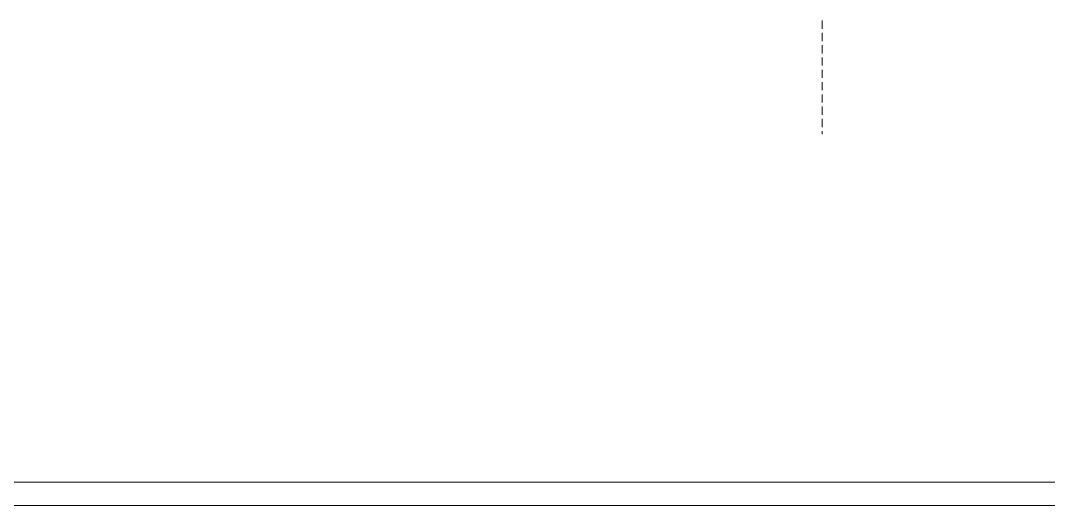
# Model space of a CAD drawing. Header units: metres. Extents: x 312 to 313.4, y 204 to 204.42.
# Drawn here: x 312.3119 to 312.4514, y 204.0015 to 204.0674 of the extents above; entities that cross this region are included whole.
import ezdxf

# ---------------------------------------------------------------- set-up
doc = ezdxf.new("R2010")
doc.units = ezdxf.units.M
doc.layers.add('PDF_A - Fleta', color=7, linetype='Continuous', true_color=0x6a6a6a)
doc.layers.add('PDF_Drawing & Figure', color=5, linetype='Continuous')

# ---------------------------------------------------------------- blocks, each defined once
blk = doc.blocks.new('perdhesa')
at = {"layer": 'PDF_A - Fleta', "color": 253, "lineweight": 5, "true_color": 0x999999}
for points in [[(0.0729901425082744, -0.05214631373524981), (-0.4955808857560555, -0.05214631373524981)], [(0.0761951579027027, -0.05530430357629257), (-0.5113703689986551, -0.05530430357629257)]]:
    blk.add_lwpolyline(points, dxfattribs=at)
at = {"layer": 'PDF_Drawing & Figure', "lineweight": 18}
for points in [[(-0.09400104265881737, 0.009455761629595827), (-0.09400104265881737, 0.01056977631873224)], [(-0.09400104265881737, 0.007784804191430794), (-0.09400104265881737, 0.00889877581687415)], [(-0.09400104265881737, 0.006113760625908071), (-0.09400104265881737, 0.007227775315044482)], [(-0.09400104265881737, 0.004442738592217665), (-0.09400104265881737, 0.005556753281354077)], [(-0.09400104265881737, 0.002771759622220316), (-0.09400104265881737, 0.003885774311328305)], [(-0.09400104265881737, 0.001099790187254257), (-0.09400104265881737, 0.002214773809498638)], [(-0.09400104265881737, -0.0005712533782684659), (-0.09400104265881737, 0.0005427613108679452)], [(-0.09400104265881737, -0.002242210816433499), (-0.09400104265881737, -0.001128239190990143)], [(-0.09400104265881737, -0.003913254381956222), (-0.09400104265881737, -0.002799196629155176)], [(-0.09400104265881737, -0.004863239462252977), (-0.09400104265881737, -0.004470240194677899)]]:
    blk.add_lwpolyline(points, dxfattribs=at)

msp = doc.modelspace()

# ---------------------------------------------------------------- block references
msp.add_blockref('perdhesa', (312.5146617139777, 204.0568112744693))

doc.saveas('drawing.dxf')
